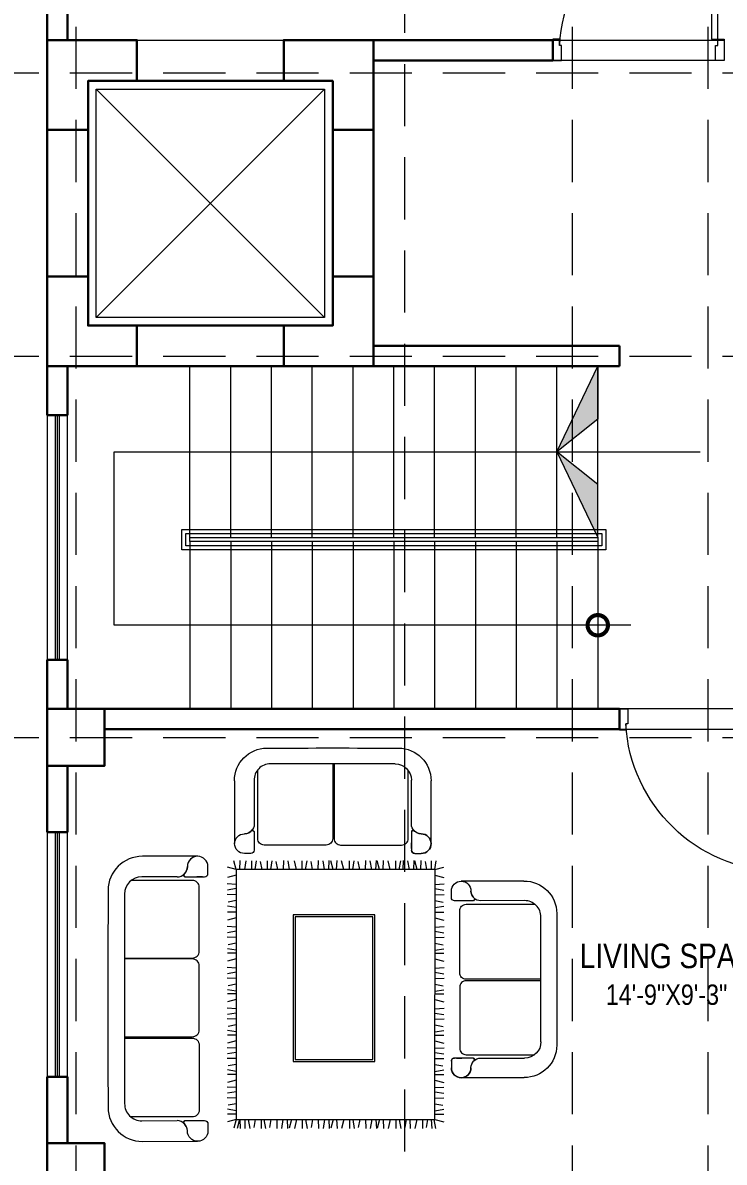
# Model space of a CAD drawing. Header units: inches. Extents: x 23587 to 409338, y -226199 to -75910.
# Drawn here: x 406555.1 to 406727.1, y -220569.1 to -220289.7 of the extents above; entities that cross this region are included whole.
import ezdxf

# ---------------------------------------------------------------- set-up
doc = ezdxf.new("R2010")
doc.units = ezdxf.units.IN
doc.header["$LTSCALE"] = 25.4
doc.header["$MEASUREMENT"] = 0
doc.linetypes.add('DASHED', pattern=[0.75, 0.5, -0.25])
doc.layers.add('DOOR', color=42, linetype='Continuous')
doc.layers.add('Fresh air fan', color=250, linetype='Continuous', lineweight=0)
doc.layers.add('FUR', color=24, linetype='Continuous', lineweight=13)
doc.styles.add('2', font='ARIALN.TTF')

# ---------------------------------------------------------------- blocks, each defined once
blk = doc.blocks.new('VNBVN')
at = {"layer": 'DOOR', "color": 8, "lineweight": 5}
for points in [[(24894.12, -74768.93), (24892.62, -74768.93), (24892.62, -74801.93), (24894.12, -74801.93)], [(24855.62, -74801.93), (24855.62, -74806.93), (24857.62, -74806.93), (24857.62, -74803.43), (24857.12, -74803.43), (24857.12, -74801.93)], [(24895.62, -74801.93), (24895.62, -74806.93), (24893.62, -74806.93), (24893.62, -74803.43), (24894.12, -74803.43), (24894.12, -74801.93)]]:
    blk.add_lwpolyline(points, close=True, dxfattribs=at)
blk.add_arc((24893.65, -74805.51), 36.59, 91.6166, 176.7465, dxfattribs=at)
blk = doc.blocks.new('BVBCVBCV')
at = {"layer": 'FUR', "color": 8, "lineweight": 9}
for p, q in [((83398.11, -7874.63), (83413.5, -7874.67)), ((83412.25, -7880.34), (83395.41, -7880.34)), ((83410.5, -7918.04), (83410.13, -7918.52)), ((83414.65, -7918.04), (83413.33, -7918.04))]:
    blk.add_line(p, q, dxfattribs=at)
at = {"layer": 'FUR', "color": 8, "linetype": 'Continuous', "lineweight": 9}
for p, q in [((83408.69, -7918.04), (83397.94, -7918.04)), ((83410.5, -7918.04), (83415.1, -7918.04)), ((83415.9, -7918.84), (83415.9, -7920.45)), ((83413.5, -7922.85), (83398.08, -7922.85))]:
    blk.add_line(p, q, dxfattribs=at)
at = {"layer": 'FUR', "color": 8, "lineweight": 9}
for points in [[(83415.9, -7877.08, 1), (83411.09, -7877.08, -0.235426), (83410.13, -7879), (83410.5, -7879.48), (83415.1, -7879.48, 0.414214), (83415.9, -7878.68)], [(83415.9, -7920.45, -1), (83411.09, -7920.45, 0.235426), (83410.13, -7918.52), (83410.5, -7918.04), (83415.1, -7918.04, -0.414214), (83415.9, -7918.84)]]:
    blk.add_lwpolyline(points, format="xyb", close=True, dxfattribs=at)
for points in [[(83393.93, -7914.03), (83393.93, -7883.45, -0.416121), (83397.97, -7879.44), (83408.69, -7879.48)], [(83412.25, -7898.74, 0.414214), (83413.85, -7897.14), (83413.85, -7881.95, 0.414214), (83412.25, -7880.34)], [(83412.25, -7899.08, -0.414214), (83413.85, -7900.68), (83413.85, -7915.63, -0.414214), (83412.25, -7917.24)]]:
    blk.add_lwpolyline(points, format="xyb", dxfattribs=at)
for points in [[(83393.93, -7898.74), (83412.25, -7898.74)], [(83393.93, -7899.08), (83412.25, -7899.08)], [(83412.25, -7917.24), (83395.54, -7917.24)]]:
    blk.add_lwpolyline(points, dxfattribs=at)
for centre, radius, start, end in [((83398.08, -7882.65), 8.02, 89.7894, 179.5094), ((83397.94, -7914.03), 4.01, 179.9995, 269.9995)]:
    blk.add_arc(centre, radius, start, end, dxfattribs=at)
at = {"layer": 'FUR', "color": 8, "linetype": 'Continuous', "lineweight": 9}
for centre, radius, start, end in [((83408.69, -7877.08), 2.41, 269.9995, 359.9995), ((88361.56, -7898.74), 4971.52, 179.81377, 180.18624), ((83398.08, -7914.83), 8.02, 180.4909, 269.9995), ((83408.69, -7920.45), 2.41, 359.9995, 89.9995), ((83415.1, -7918.84), 0.802, 359.9995, 89.9995), ((83413.5, -7920.45), 2.41, 179.9995, 359.9995)]:
    blk.add_arc(centre, radius, start, end, dxfattribs=at)
blk = doc.blocks.new('carpet')
at = {"color": 251, "lineweight": 5, "ltscale": 0.2, "true_color": 0x636466}
for p, q in [((34806.18, -5270.21), (34802.82, -5269.3)), ((34806.18, -5270.21), (34805.25, -5266.81)), ((34808.33, -5270.21), (34809.19, -5266.81)), ((34811.86, -5270.21), (34811.67, -5266.72)), ((34813.49, -5270.21), (34814.06, -5266.81)), ((34815.87, -5270.21), (34815.78, -5266.72)), ((34818.07, -5270.21), (34818.64, -5267.1)), ((34820.75, -5270.21), (34820.17, -5266.81)), ((34822.51, -5270.21), (34822.51, -5266.81)), ((34824.65, -5270.21), (34825.51, -5266.81)), ((34828.19, -5270.21), (34828, -5266.72)), ((34829.81, -5270.21), (34830.38, -5266.81)), ((34832.2, -5270.21), (34832.1, -5266.72)), ((34834.4, -5270.21), (34834.97, -5267.1)), ((34837.07, -5270.21), (34836.5, -5266.81)), ((34838.23, -5270.21), (34838.23, -5266.81)), ((34840.38, -5270.21), (34841.23, -5266.81)), ((34843.91, -5270.21), (34843.72, -5266.72)), ((34845.53, -5270.21), (34846.11, -5266.81)), ((34847.92, -5270.21), (34847.83, -5266.72)), ((34850.12, -5270.21), (34850.69, -5267.1)), ((34852.79, -5270.21), (34852.22, -5266.81)), ((34853.84, -5270.21), (34853.84, -5266.81)), ((34855.98, -5270.21), (34856.84, -5266.81)), ((34859.52, -5270.21), (34859.33, -5266.72)), ((34861.14, -5270.21), (34861.71, -5266.81)), ((34863.53, -5270.21), (34863.43, -5266.72)), ((34865.73, -5270.21), (34866.3, -5267.1)), ((34868.4, -5270.21), (34867.83, -5266.81)), ((34869.67, -5270.21), (34869.67, -5266.81)), ((34871.82, -5270.21), (34872.68, -5266.81)), ((34874.61, -5270.21), (34874.42, -5266.72)), ((34876.23, -5270.21), (34876.8, -5266.81)), ((34878.62, -5270.21), (34878.52, -5266.72)), ((34880.82, -5270.21), (34881.39, -5267.1)), ((34883.49, -5270.21), (34882.92, -5266.81)), ((34884.76, -5270.21), (34884.76, -5266.81)), ((34886.91, -5270.21), (34887.77, -5266.81)), ((34889.7, -5270.21), (34889.51, -5266.72)), ((34891.32, -5270.21), (34891.89, -5266.81)), ((34893.71, -5270.21), (34893.61, -5266.72)), ((34895.91, -5270.21), (34896.48, -5267.1)), ((34898.58, -5270.21), (34898.01, -5266.81)), ((34899.85, -5270.21), (34899.85, -5266.81)), ((34901.96, -5270.21), (34902.86, -5266.85)), ((34901.96, -5270.21), (34905.31, -5269.3)), ((34902, -5270.21), (34902.86, -5266.81)), ((34806.18, -5271.56), (34802.69, -5271.75)), ((34806.18, -5273.45), (34802.79, -5274.03)), ((34901.96, -5271.4), (34905.35, -5270.54)), ((34901.96, -5271.56), (34905.44, -5271.75)), ((34901.96, -5273.54), (34905.35, -5273.54)), ((34806.18, -5276.13), (34802.79, -5276.13)), ((34806.18, -5277.4), (34802.79, -5277.98)), ((34901.96, -5274.81), (34905.35, -5275.39)), ((34901.96, -5277.49), (34905.06, -5276.92)), ((34806.18, -5282.13), (34802.79, -5282.13)), ((34806.18, -5280.08), (34803.07, -5279.5)), ((34901.96, -5279.69), (34905.44, -5279.78)), ((34901.96, -5280.81), (34905.35, -5281.39)), ((34806.18, -5283.4), (34802.79, -5283.98)), ((34806.18, -5286.08), (34803.07, -5285.5)), ((34901.96, -5283.49), (34905.06, -5282.92)), ((34901.96, -5285.69), (34905.44, -5285.78)), ((34806.18, -5288.27), (34802.69, -5288.37)), ((34806.18, -5290.66), (34802.79, -5290.09)), ((34901.96, -5288.07), (34905.35, -5287.5)), ((34901.96, -5289.7), (34905.44, -5289.89)), ((34901.96, -5291.35), (34905.31, -5290.44)), ((34806.18, -5293.34), (34802.79, -5292.48)), ((34806.18, -5295.49), (34802.79, -5295.49)), ((34901.96, -5293.34), (34905.35, -5292.48)), ((34901.96, -5295.49), (34905.35, -5295.49)), ((34806.18, -5296.76), (34802.79, -5297.34)), ((34806.18, -5299.44), (34803.07, -5298.86)), ((34901.96, -5296.76), (34905.35, -5297.34)), ((34901.96, -5299.44), (34905.06, -5298.86)), ((34806.18, -5301.63), (34802.69, -5301.73)), ((34806.18, -5304.02), (34802.79, -5303.45)), ((34901.96, -5301.63), (34905.44, -5301.73)), ((34901.96, -5304.02), (34905.35, -5303.45)), ((34806.18, -5305.65), (34802.69, -5305.84)), ((34806.18, -5308.64), (34802.69, -5308.83)), ((34806.18, -5307.29), (34802.82, -5306.39)), ((34901.96, -5305.65), (34905.44, -5305.84)), ((34901.96, -5307.29), (34905.31, -5306.39)), ((34901.96, -5308.64), (34905.44, -5308.83)), ((34806.18, -5311.43), (34802.79, -5310.57)), ((34901.96, -5311.43), (34905.35, -5310.57)), ((34806.18, -5313.58), (34802.79, -5313.58)), ((34806.18, -5314.85), (34802.79, -5315.42)), ((34806.18, -5317.52), (34803.07, -5316.95)), ((34901.96, -5313.58), (34905.35, -5313.58)), ((34901.96, -5314.85), (34905.35, -5315.42)), ((34901.96, -5317.52), (34905.06, -5316.95)), ((34806.18, -5319.72), (34802.69, -5319.82)), ((34806.18, -5322.11), (34802.79, -5321.53)), ((34901.96, -5319.72), (34905.44, -5319.82)), ((34901.96, -5322.11), (34905.35, -5321.53)), ((34806.18, -5323.73), (34802.69, -5323.92)), ((34806.18, -5325.08), (34802.82, -5324.17)), ((34901.96, -5323.73), (34905.44, -5323.92)), ((34901.96, -5325.08), (34905.31, -5324.17)), ((34806.18, -5326.43), (34802.69, -5326.62)), ((34806.18, -5329.22), (34802.79, -5328.36)), ((34901.96, -5326.43), (34905.44, -5326.62)), ((34901.96, -5329.22), (34905.35, -5328.36)), ((34806.18, -5334.17), (34802.69, -5334.27)), ((34806.18, -5331.36), (34802.79, -5331.36)), ((34806.18, -5332.64), (34802.79, -5333.21)), ((34901.96, -5331.36), (34905.35, -5331.36)), ((34901.96, -5332.64), (34905.35, -5333.21)), ((34901.96, -5335.31), (34905.06, -5334.74)), ((34806.18, -5338.18), (34802.69, -5338.37)), ((34806.18, -5336.56), (34802.79, -5335.99)), ((34806.18, -5339.53), (34802.82, -5338.63)), ((34901.96, -5336.66), (34905.44, -5336.85)), ((34901.96, -5339.45), (34905.35, -5338.59)), ((34806.18, -5340.88), (34802.69, -5341.07)), ((34806.18, -5343.27), (34803.07, -5342.69)), ((34901.96, -5341.59), (34905.35, -5341.59)), ((34901.96, -5343.54), (34905.06, -5342.97)), ((34806.18, -5344.98), (34802.79, -5344.98)), ((34806.18, -5346.25), (34802.79, -5346.83)), ((34806.18, -5346.31), (34805.25, -5349.71)), ((34808.33, -5346.31), (34809.19, -5349.71)), ((34811.86, -5346.31), (34811.67, -5349.8)), ((34813.49, -5346.31), (34814.06, -5349.71)), ((34815.87, -5346.31), (34815.78, -5349.8)), ((34818.07, -5346.31), (34818.64, -5349.42)), ((34820.75, -5346.31), (34820.17, -5349.71)), ((34822.51, -5346.31), (34822.51, -5349.71)), ((34824.65, -5346.31), (34825.51, -5349.71)), ((34828.19, -5346.31), (34828, -5349.8)), ((34829.81, -5346.31), (34830.38, -5349.71)), ((34832.2, -5346.31), (34832.1, -5349.8)), ((34834.4, -5346.31), (34834.97, -5349.42)), ((34837.07, -5346.31), (34836.5, -5349.71)), ((34838.23, -5346.31), (34838.23, -5349.71)), ((34840.38, -5346.31), (34841.23, -5349.71)), ((34843.91, -5346.31), (34843.72, -5349.8)), ((34845.53, -5346.31), (34846.11, -5349.71)), ((34847.92, -5346.31), (34847.83, -5349.8)), ((34850.12, -5346.31), (34850.69, -5349.42)), ((34852.79, -5346.31), (34852.22, -5349.71)), ((34853.84, -5346.31), (34853.84, -5349.71)), ((34855.98, -5346.31), (34856.84, -5349.71)), ((34859.52, -5346.31), (34859.33, -5349.8)), ((34861.14, -5346.31), (34861.71, -5349.71)), ((34863.53, -5346.31), (34863.43, -5349.8)), ((34865.73, -5346.31), (34866.3, -5349.42)), ((34868.4, -5346.31), (34867.83, -5349.71)), ((34869.67, -5346.31), (34869.67, -5349.71)), ((34871.82, -5346.31), (34872.68, -5349.71)), ((34874.61, -5346.31), (34874.42, -5349.8)), ((34876.23, -5346.29), (34876.8, -5349.68)), ((34878.62, -5346.29), (34878.52, -5349.78)), ((34880.82, -5346.29), (34881.39, -5349.4)), ((34883.49, -5346.29), (34882.92, -5349.68)), ((34884.76, -5346.29), (34884.76, -5349.68)), ((34886.91, -5346.29), (34887.77, -5349.68)), ((34889.7, -5346.29), (34889.51, -5349.78)), ((34891.32, -5346.3), (34891.89, -5349.69)), ((34893.71, -5346.3), (34893.61, -5349.79)), ((34895.91, -5346.3), (34896.48, -5349.4)), ((34898.58, -5346.3), (34898.01, -5349.69)), ((34899.85, -5346.3), (34899.85, -5349.69)), ((34901.96, -5344.89), (34905.44, -5345.08)), ((34901.96, -5345.95), (34905.35, -5346.52)), ((34902, -5346.3), (34902.86, -5349.69))]:
    blk.add_line(p, q, dxfattribs=at)
blk.add_lwpolyline([(34806.18, -5270.21), (34901.96, -5270.21), (34901.96, -5346.31), (34806.18, -5346.36)], close=True, dxfattribs=at)
blk = doc.blocks.new('DFSGHGHDF')
at = {"layer": 'FUR', "xscale": -1, "rotation": 90}
blk.add_blockref('BVBCVBCV', (-6606.71, 76519.49), dxfattribs=at)
blk = doc.blocks.new('DSFSDF')
at = {"layer": 'FUR', "color": 251, "linetype": 'Continuous', "true_color": 0x636466}
for p, q in [((473350.58, -58069.91), (473334.47, -58069.91)), ((473353.57, -58074.91), (473353.57, -58072.91)), ((473344.57, -58075.91), (473334.29, -58075.91)), ((473346.84, -58075.91), (473352.57, -58075.91))]:
    blk.add_line(p, q, dxfattribs=at)
at = {"layer": 'FUR', "color": 251, "true_color": 0x636466}
for p, q in [((473346.84, -58075.91), (473346.38, -58075.31)), ((473352.02, -58075.91), (473350.36, -58075.91)), ((473349.01, -58145.82), (473331.13, -58145.81)), ((473334.5, -58152.94), (473350.57, -58152.89))]:
    blk.add_line(p, q, dxfattribs=at)
for points in [[(473353.57, -58072.91, 1), (473347.57, -58072.91, -0.235426), (473346.38, -58075.31), (473346.84, -58075.91), (473352.57, -58075.91, 0.414214), (473353.57, -58074.91)], [(473353.57, -58149.89, -1), (473347.57, -58149.89, 0.235426), (473346.38, -58147.5), (473346.83, -58146.89), (473352.57, -58146.89, -0.414214), (473353.57, -58147.89)]]:
    blk.add_lwpolyline(points, format="xyb", close=True, dxfattribs=at)
for points in [[(473349.02, -58076.91), (473331.29, -58076.91)], [(473329.29, -58099.56), (473349.02, -58099.56)], [(473349.02, -58099.81), (473329.29, -58099.81)], [(473329.29, -58122.46), (473349.02, -58122.46)], [(473329.29, -58122.87), (473349.01, -58122.87)]]:
    blk.add_lwpolyline(points, dxfattribs=at)
for points in [[(473349.02, -58099.56, 0.414214), (473351.02, -58097.56), (473351.02, -58078.91, 0.414214), (473349.02, -58076.91)], [(473329.29, -58080.91), (473329.29, -58141.94, 0.416121), (473334.32, -58146.94), (473344.57, -58146.89)], [(473349.02, -58122.46, 0.414214), (473351.02, -58120.46), (473351.02, -58101.81, 0.414214), (473349.02, -58099.81)], [(473349.01, -58122.87, -0.414214), (473351.01, -58124.87), (473351.01, -58143.82, -0.414214), (473349.01, -58145.82)]]:
    blk.add_lwpolyline(points, format="xyb", dxfattribs=at)
at = {"layer": 'FUR', "color": 251, "linetype": 'Continuous', "true_color": 0x636466}
for centre, radius, start, end in [((473334.47, -58079.91), 10, 89.9972, 179.5058), ((473350.57, -58072.91), 3, 359.9972, 179.9972), ((473344.57, -58072.91), 3, 269.9972, 359.9972), ((473352.57, -58074.91), 1, 269.9972, 359.9972), ((488569.05, -58112.22), 15244.61, 179.878255, 180.115784), ((473344.57, -58149.89), 3, 359.9972, 89.9972)]:
    blk.add_arc(centre, radius, start, end, dxfattribs=at)
at = {"layer": 'FUR', "color": 251, "true_color": 0x636466}
for centre, radius, start, end in [((473334.29, -58080.91), 5, 89.9972, 179.9972), ((473334.47, -58142.94), 10, 180.4873, 270.2072)]:
    blk.add_arc(centre, radius, start, end, dxfattribs=at)
blk = doc.blocks.new('sdfhfghfdh')
at = {"layer": 'Fresh air fan', "color": 250, "lineweight": 9, "ltscale": 0.09}
for points in [[(14911.91, -15777.84), (14931.91, -15777.84), (14931.91, -15741.84), (14911.91, -15741.84)], [(14912.41, -15777.34), (14931.41, -15777.34), (14931.41, -15742.34), (14912.41, -15742.34)]]:
    blk.add_lwpolyline(points, close=True, dxfattribs=at)
at = {"layer": 'Fresh air fan', "color": 250, "lineweight": 9}
blk.add_blockref('DFSGHGHDF', (13629.58, -8830.38), dxfattribs=at)
at = {"layer": 'FUR', "xscale": 0.8419949999979236, "yscale": 0.8419949999979236, "zscale": 0.8419949999979236}
blk.add_blockref('DSFSDF', (-383670.33, 33167.08), dxfattribs=at)
at = {"layer": 'FUR', "xscale": -0.6400000000139698, "yscale": 0.6400000000139698, "zscale": 0.6400000000139698, "rotation": 90}
blk.add_blockref('carpet', (11525.02, 6545.21), dxfattribs=at)
at = {"layer": 'FUR', "xscale": -1}
blk.add_blockref('BVBCVBCV', (98366.6, -7858.92), dxfattribs=at)
blk = doc.blocks.new('fdgsdfgsdf')
at = {"layer": 'Fresh air fan', "color": 253, "linetype": 'DASHED', "lineweight": 9, "ltscale": 1.2}
for p, q in [((19112.6, -14998.27), (19112.6, -16234.25)), ((19193.31, -16234.25), (19193.31, -14998.27)), ((19234.31, -14998.27), (19234.31, -16234.25)), ((19267.6, -14998.27), (19267.6, -16234.25)), ((18996.87, -15535.33), (19538.55, -15535.33)), ((18996.87, -15604.83), (19537.24, -15604.83)), ((18996.87, -15698.33), (19538.55, -15698.33))]:
    blk.add_line(p, q, dxfattribs=at)

msp = doc.modelspace()

# ---------------------------------------------------------------- hatches: boundary and pattern name
at = {"layer": 'Fresh air fan', "lineweight": 13, "ltscale": 0.09, "true_color": 0x636466}
h = msp.add_hatch(color=251, dxfattribs=at)
h.dxf.hatch_style = 1
h.paths.add_polyline_path([(406686.07, -220394.94), (406696.07, -220373.94), (406696.07, -220386.93)])
h = msp.add_hatch(color=251, dxfattribs=at)
h.dxf.hatch_style = 1
h.paths.add_polyline_path([(406686.07, -220394.94), (406696.07, -220415.94), (406696.07, -220402.94)])

# ---------------------------------------------------------------- linework, layer by layer
at = {"layer": 'Fresh air fan', "color": 250, "lineweight": 30, "ltscale": 0.09}
for p, q in [((406571.07, -220351.94), (406571.07, -220303.94)), ((406583.07, -220303.94), (406619.07, -220303.94)), ((406561.07, -220351.94), (406561.07, -220315.94)), ((406631.07, -220315.94), (406631.07, -220351.94)), ((406641.07, -220315.94), (406641.07, -220351.94)), ((406619.07, -220363.94), (406583.07, -220363.94)), ((406641.07, -220368.94), (406701.42, -220368.94)), ((406701.42, -220373.94), (406701.42, -220368.94)), ((406561.07, -220373.94), (406561.07, -220385.94)), ((406566.07, -220373.94), (406566.07, -220385.94)), ((406608.07, -220373.94), (406566.07, -220373.94)), ((406608.07, -220373.94), (406701.42, -220373.94)), ((406666.07, -220373.94), (406630.07, -220373.94)), ((406566.07, -220385.94), (406561.07, -220385.94)), ((406566.07, -220445.94), (406561.07, -220445.94)), ((406561.07, -220445.94), (406561.07, -220457.94)), ((406566.07, -220445.94), (406566.07, -220457.94)), ((406701.42, -220457.94), (406566.07, -220457.94)), ((406701.42, -220462.94), (406701.42, -220457.94)), ((406701.42, -220462.94), (406575.07, -220462.94)), ((406561.07, -220488.19), (406561.07, -220471.94)), ((406566.07, -220488.19), (406566.07, -220471.94)), ((406566.07, -220488.19), (406561.07, -220488.19)), ((406561.07, -220564.44), (406561.07, -220548.19)), ((406566.07, -220548.19), (406561.07, -220548.19)), ((406566.07, -220564.44), (406566.07, -220548.19))]:
    msp.add_line(p, q, dxfattribs=at)
at = {"layer": 'Fresh air fan', "color": 250, "lineweight": 13, "ltscale": 0.09}
for p, q in [((406573.07, -220305.94), (406629.07, -220361.94)), ((406573.07, -220361.94), (406629.07, -220305.94)), ((406583.07, -220363.94), (406583.07, -220373.94))]:
    msp.add_line(p, q, dxfattribs=at)
at = {"layer": 'Fresh air fan', "color": 150, "lineweight": 13, "ltscale": 0.09}
for p, q in [((406596.07, -220415.94), (406596.07, -220373.94)), ((406606.07, -220415.94), (406606.07, -220373.94)), ((406616.07, -220415.94), (406616.07, -220373.94)), ((406626.07, -220415.94), (406626.07, -220373.94)), ((406636.07, -220415.94), (406636.07, -220373.94)), ((406646.07, -220415.94), (406646.07, -220373.94)), ((406656.07, -220415.94), (406656.07, -220373.94)), ((406666.07, -220415.94), (406666.07, -220373.94)), ((406676.07, -220415.94), (406676.07, -220373.94)), ((406686.07, -220415.94), (406686.07, -220373.94)), ((406696.07, -220415.94), (406696.07, -220373.94)), ((406596.07, -220416.94), (406596.07, -220457.94)), ((406606.07, -220416.94), (406606.07, -220457.94)), ((406616.07, -220416.94), (406616.07, -220457.94)), ((406626.07, -220416.94), (406626.07, -220457.94)), ((406636.07, -220416.94), (406636.07, -220457.94)), ((406646.07, -220416.94), (406646.07, -220457.94)), ((406656.07, -220416.94), (406656.07, -220457.94)), ((406666.07, -220416.94), (406666.07, -220457.94)), ((406676.07, -220416.94), (406676.07, -220457.94)), ((406686.07, -220416.94), (406686.07, -220457.94)), ((406696.07, -220416.94), (406696.07, -220457.94))]:
    msp.add_line(p, q, dxfattribs=at)
at = {"layer": 'Fresh air fan', "color": 150, "lineweight": 9, "ltscale": 0.09}
for p, q in [((406563.07, -220445.94), (406563.07, -220385.94)), ((406563.57, -220445.94), (406563.57, -220385.94)), ((406564.07, -220445.94), (406564.07, -220385.94)), ((406563.07, -220548.19), (406563.07, -220488.19)), ((406563.57, -220548.19), (406563.57, -220488.19)), ((406564.07, -220548.19), (406564.07, -220488.19))]:
    msp.add_line(p, q, dxfattribs=at)
at = {"layer": 'Fresh air fan', "color": 42, "lineweight": 13, "ltscale": 0.09}
for p, q in [((406577.46, -220437.44), (406577.46, -220394.94)), ((406577.46, -220394.94), (406721.16, -220394.94)), ((406704.14, -220437.44), (406577.46, -220437.44))]:
    msp.add_line(p, q, dxfattribs=at)
at = {"layer": 'Fresh air fan', "color": 250, "lineweight": 30, "ltscale": 0.09}
msp.add_lwpolyline([(406566.07, -220293.94), (406566.07, -220268.69), (406561.07, -220268.69), (406561.07, -220293.94)], dxfattribs=at)
at = {"layer": 'Fresh air fan', "color": 232, "lineweight": 30, "ltscale": 0.09}
for points in [[(406561.07, -220315.94), (406571.07, -220315.94), (406571.07, -220303.94), (406583.07, -220303.94), (406583.07, -220293.94), (406561.07, -220293.94), (406561.07, -220315.94)], [(406641.07, -220315.94), (406631.07, -220315.94), (406631.07, -220303.94), (406619.07, -220303.94), (406619.07, -220293.94), (406641.07, -220293.94), (406641.07, -220315.94)], [(406561.07, -220351.94), (406571.07, -220351.94), (406571.07, -220363.94), (406583.07, -220363.94), (406583.07, -220373.94), (406561.07, -220373.94), (406561.07, -220351.94)], [(406641.07, -220351.94), (406631.07, -220351.94), (406631.07, -220363.94), (406619.07, -220363.94), (406619.07, -220373.94), (406641.07, -220373.94), (406641.07, -220351.94)]]:
    msp.add_lwpolyline(points, dxfattribs=at)
at = {"layer": 'Fresh air fan', "color": 250, "lineweight": 13, "ltscale": 0.09}
for points in [[(406583.07, -220293.94), (406619.07, -220293.94), (406619.07, -220303.94), (406583.07, -220303.94)], [(406571.07, -220363.94), (406571.07, -220303.94), (406631.07, -220303.94), (406631.07, -220363.94)], [(406573.07, -220361.94), (406573.07, -220305.94), (406629.07, -220305.94), (406629.07, -220361.94)], [(406561.07, -220445.94), (406566.07, -220445.94), (406566.07, -220385.94), (406561.07, -220385.94)], [(406596.07, -220416.94), (406596.07, -220415.94), (406696.07, -220415.94), (406696.07, -220416.94)], [(406701.42, -220462.94), (406743.42, -220462.94), (406743.42, -220457.94), (406701.42, -220457.94)], [(406566.07, -220488.19), (406561.07, -220488.19), (406561.07, -220548.19), (406566.07, -220548.19)]]:
    msp.add_lwpolyline(points, close=True, dxfattribs=at)
at = {"layer": 'Fresh air fan', "color": 250, "lineweight": 30, "ltscale": 0.09}
msp.add_lwpolyline([(406641.07, -220293.94), (406685.07, -220293.94), (406685.07, -220298.94), (406641.07, -220298.94)], close=True, dxfattribs=at)
at = {"layer": 'Fresh air fan', "color": 253, "lineweight": 9, "ltscale": 0.09}
msp.add_lwpolyline([(406685.07, -220293.94), (406727.07, -220293.94), (406727.07, -220298.94), (406685.07, -220298.94)], close=True, dxfattribs=at)
at = {"layer": 'Fresh air fan', "color": 42, "lineweight": 13, "ltscale": 0.09}
for points in [[(406686.07, -220394.94), (406696.07, -220373.94), (406696.07, -220386.93), (406686.07, -220394.94)], [(406686.07, -220394.94), (406696.07, -220415.94), (406696.07, -220402.94), (406686.07, -220394.94)]]:
    msp.add_lwpolyline(points, dxfattribs=at)
at = {"layer": 'Fresh air fan', "color": 32, "lineweight": 13, "ltscale": 0.09}
for points in [[(406594.07, -220418.94), (406594.07, -220413.94), (406698.07, -220413.94), (406698.07, -220418.94)], [(406595.07, -220417.94), (406595.07, -220414.94), (406697.07, -220414.94), (406697.07, -220417.94)]]:
    msp.add_lwpolyline(points, close=True, dxfattribs=at)
at = {"layer": 'Fresh air fan', "color": 42, "lineweight": 13, "ltscale": 0.09, "const_width": 1}
msp.add_lwpolyline([(406693.57, -220437.44, 1), (406698.57, -220437.44, 1)], format="xyb", close=True, dxfattribs=at)
at = {"layer": 'Fresh air fan', "color": 232, "lineweight": 30, "ltscale": 0.09}
for points in [[(406561.07, -220471.94), (406575.07, -220471.94), (406575.07, -220457.94), (406561.07, -220457.94)], [(406561.07, -220578.44), (406575.07, -220578.44), (406575.07, -220564.44), (406561.07, -220564.44)]]:
    msp.add_lwpolyline(points, close=True, dxfattribs=at)

# ---------------------------------------------------------------- block references
at = {"layer": 'DOOR', "extrusion": (0, 0, -1), "xscale": -1.050000000008731, "yscale": 1.050000000008731, "zscale": -1.050000000008731}
msp.add_blockref('VNBVN', (-380586.67, -141751.66), dxfattribs=at)
at = {"layer": 'DOOR', "extrusion": (0, 0, -1), "xscale": 1.050000000008731, "yscale": 1.050000000008731, "zscale": -1.050000000008731, "rotation": 180}
msp.add_blockref('VNBVN', (-380602.96, -299005.21), dxfattribs=at)
at = {"layer": 'Fresh air fan', "color": 253, "lineweight": 9}
msp.add_blockref('fdgsdfgsdf', (387455.48, -204766.61), dxfattribs=at)
at = {"layer": 'Fresh air fan', "color": 250, "lineweight": 13}
msp.add_blockref('sdfhfghfdh', (391709.47, -204766.61), dxfattribs=at)

# ---------------------------------------------------------------- texts
at = {"layer": 'Fresh air fan', "color": 250, "lineweight": 13, "ltscale": 0.09, "insert": (406691.65, -220515.53), "char_height": 6, "attachment_point": 1, "style": '2'}
msp.add_mtext_dynamic_manual_height_columns('LIVING SPACE\\P{\\H0.83333x;    14\'-9"X9\'-3"}', width=60.0006, gutter_width=0.5, heights=[0], dxfattribs=at)

doc.saveas('drawing.dxf')
